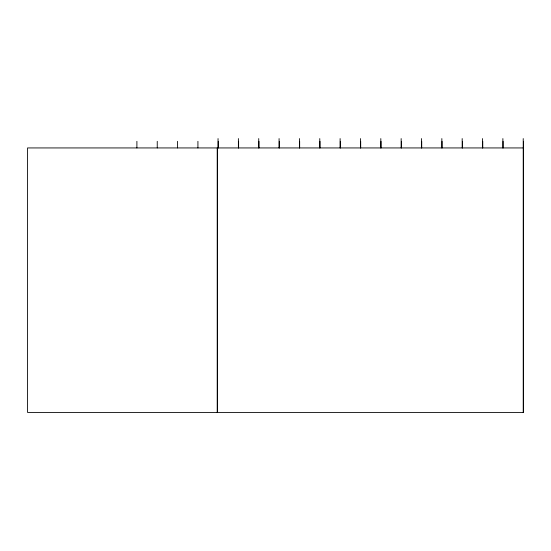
<?xml version="1.0" encoding="UTF-8"?>
<svg xmlns="http://www.w3.org/2000/svg" width="551" height="551" viewBox="0 0 551 551"><rect width="100%" height="100%" fill="white"/><g stroke="black" fill="none" stroke-linecap="round" stroke-linejoin="round"><path stroke-width="0.83" d="M523.45 147.937L27.55 147.937L27.55 412.417L523.45 412.417L523.45 141.325M523.223 138.583L523.223 412.417M503.104 141.325L503.104 147.937M502.877 138.583L502.877 147.937M482.759 141.325L482.759 147.937M482.531 138.583L482.531 147.937M462.413 141.325L462.413 147.937M462.186 138.583L462.186 147.937M442.067 141.325L442.067 147.937M441.84 138.583L441.84 147.937M421.722 141.325L421.722 147.937M421.494 138.583L421.494 147.937M401.383 141.325L401.383 147.937M401.156 138.583L401.156 147.937M381.037 141.325L381.037 147.937M380.81 138.583L380.81 147.937M360.691 141.325L360.691 147.937M360.464 138.583L360.464 147.937M340.346 141.325L340.346 147.937M340.119 138.583L340.119 147.937M320 141.325L320 147.937M319.773 138.583L319.773 147.937M299.654 141.325L299.654 147.937M299.427 138.583L299.427 147.937M279.309 141.325L279.309 147.937M279.082 138.583L279.082 147.937M258.963 141.325L258.963 147.937M258.736 138.583L258.736 147.937M238.617 141.325L238.617 147.937M238.39 138.583L238.39 147.937M218.272 141.325L218.272 147.937M218.044 138.583L218.044 147.937M217.438 147.937L217.438 412.417M217.211 147.937L217.211 412.417M197.926 141.325L197.926 147.937M177.58 141.325L177.58 147.937M157.242 141.325L157.242 147.937M136.896 141.325L136.896 147.937"/></g></svg>
